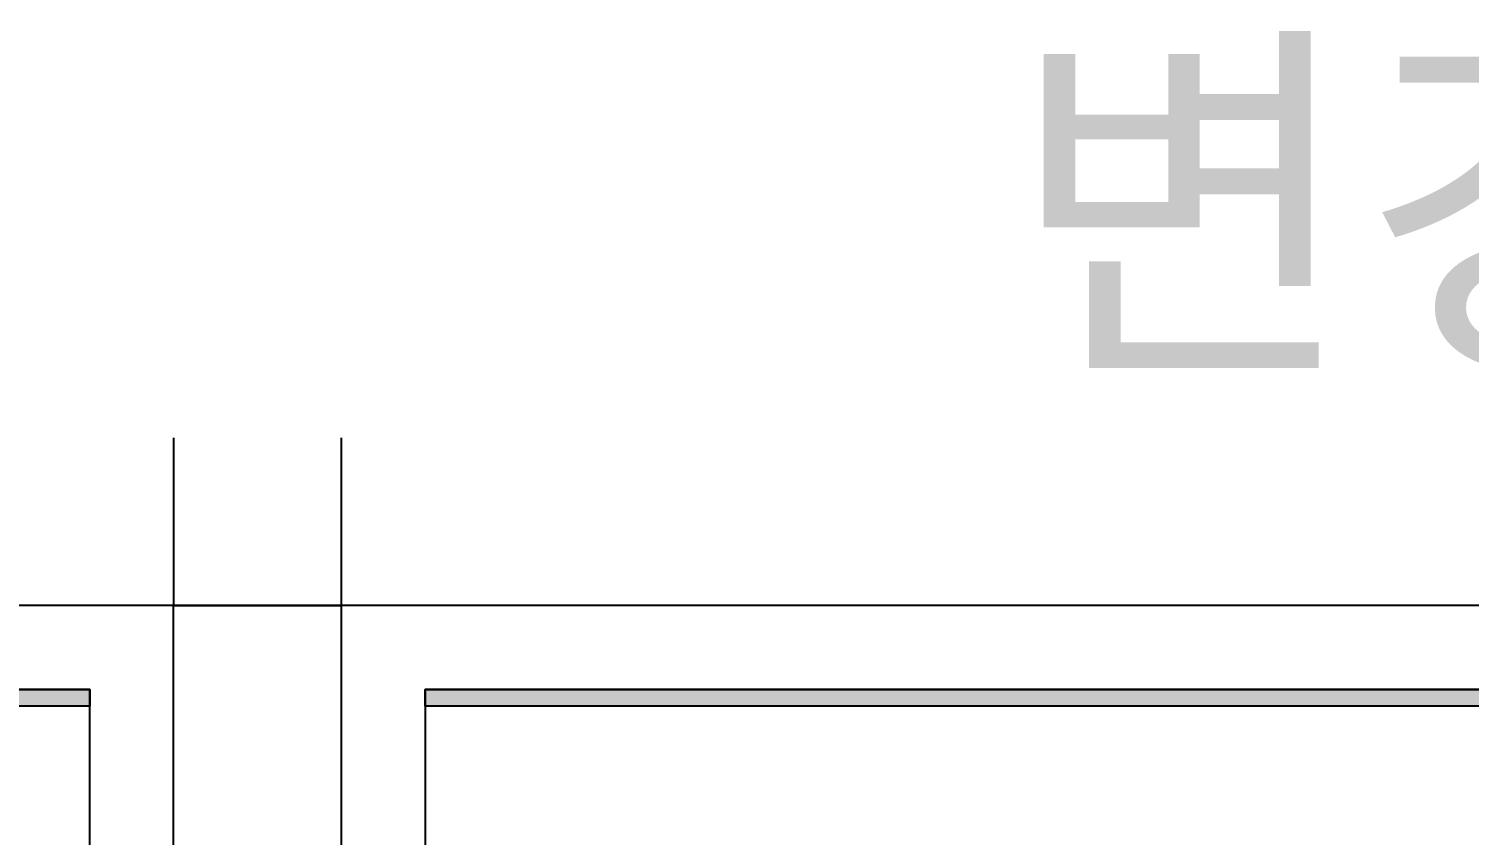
# Model space of a CAD drawing. Header units: inches. Extents: x 4138 to 127072, y -26315 to 43858.
# Drawn here: x 55220 to 60375, y 40972 to 43858 of the extents above; entities that cross this region are included whole.
import ezdxf
from ezdxf.enums import TextEntityAlignment as Align

# ---------------------------------------------------------------- set-up
doc = ezdxf.new("R2010")
doc.units = ezdxf.units.IN
doc.header["$LTSCALE"] = 50
doc.header["$MEASUREMENT"] = 0
for name, color, linetype in [('03-TEXT', 3, 'Continuous'), ('07-DIM WAL', 5, 'Continuous'), ('FORM(YOURNAME)-11', 1, 'Continuous')]:
    doc.layers.add(name, color=color, linetype=linetype)
doc.styles.add('YOURNAME', font='HY울릉도M.TTF')
doc.styles.add('코레일둥고', font='Korail_Round_Gothic_Medium.ttf')

# ---------------------------------------------------------------- blocks, each defined once
blk = doc.blocks.new('FORM-PLAN')
at = {"layer": 'FORM(YOURNAME)-11'}
h = blk.add_hatch(color=256, dxfattribs=at)
h.dxf.hatch_style = 1
h.paths.add_polyline_path([(-71444, 55115), (10556, 55115), (10556, 54915), (-71444, 54915)])
h.paths.add_polyline_path([(-71444, -2085), (10556, -2085), (10556, -2285), (-71444, -2285)])
at = {"layer": 'Defpoints', "color": 1}
for points in [[(-72444, 58115), (-72444, 56115), (-74444, 56115)], [(11556, 58115), (11556, 56115), (13556, 56115)]]:
    blk.add_lwpolyline(points, dxfattribs=at)
at = {"layer": 'Defpoints', "color": 158}
blk.add_lwpolyline([(-71444, -2285), (10556, -2285), (10556, 55115), (-71444, 55115)], close=True, dxfattribs=at)
at = {"layer": 'FORM(YOURNAME)-11', "color": 250}
blk.add_lwpolyline([(-72444, -3285), (11556, -3285), (11556, 56115), (-72444, 56115)], close=True, dxfattribs=at)
at = {"layer": 'FORM(YOURNAME)-11'}
blk.add_lwpolyline([(-71444, 55115), (10556, 55115), (10556, 54915), (-71444, 54915)], close=True, dxfattribs=at)
at = {"layer": 'FORM(YOURNAME)-11', "color": 3, "style": 'YOURNAME'}
for tag, height, p in [('1', 450, (9905, 18188)), ('2', 450, (9905, 17544)), ('3', 450, (9905, 16257)), ('4', 450, (9905, 14326)), ('5', 515, (9905, 12009)), ('6', 515, (9905, 9757)), ('7', 515, (9905, 7504)), ('8', 515, (9905, 5252)), ('9', 515, (9905, 2999)), ('10', 515, (5655, 811)), ('11', 515, (9905, 747)), ('12', 515, (5655, -1441)), ('13', 515, (9905, -1441))]:
    blk.add_attdef(tag, text='', height=height, dxfattribs=at).set_placement(p, align=Align.MIDDLE_RIGHT)

msp = doc.modelspace()

# ---------------------------------------------------------------- block references
at = {"layer": '07-DIM WAL', "xscale": 0.3, "yscale": 0.3, "zscale": 0.3}
for p in [(52271.7, 24959.4), (78071.7, 24959.4)]:
    msp.add_blockref('FORM-PLAN', p, dxfattribs=at)

# ---------------------------------------------------------------- texts
at = {"layer": '03-TEXT', "style": '코레일둥고'}
msp.add_text('변경후 (수정중)', height=1000, dxfattribs=at).set_placement((63105.9, 42722.7), align=Align.CENTER)

doc.saveas('drawing.dxf')
